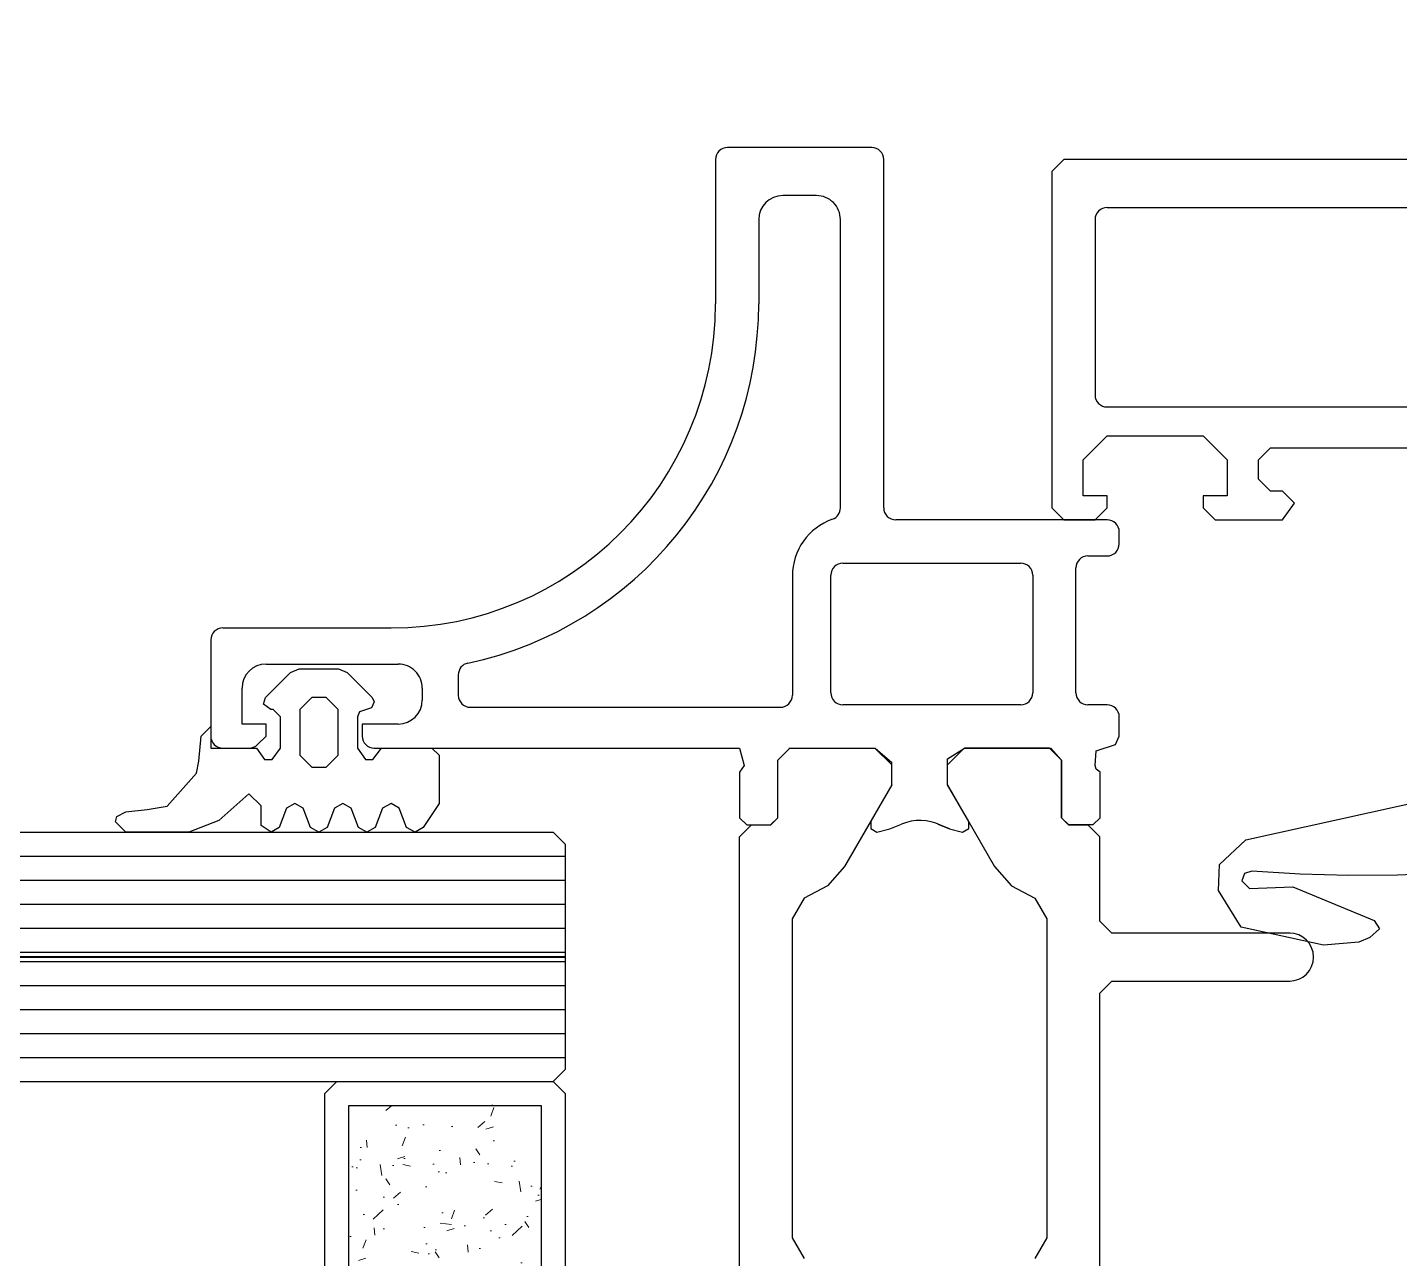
# Model space of a CAD drawing. Header units: millimetres. Extents: x 1251.1 to 1334.1, y 1577.6 to 1641.3.
# Drawn here: x 1277.9261 to 1277.9832, y 1610.6631 to 1610.7144 of the extents above; entities that cross this region are included whole.
import ezdxf

# ---------------------------------------------------------------- set-up
doc = ezdxf.new("R2010")
doc.units = ezdxf.units.MM
doc.linetypes.add('ACAD_ISO02W100', pattern=[15, 12, -3])
doc.linetypes.add('AUSGEZOGEN', pattern=[0])
doc.layers.add('MONTANTI sezioni - windows structure section', color=2, linetype='Continuous')
doc.layers.add('MURATURA', color=140, linetype='Continuous')
doc.layers.add('TRATTEGGIO - hatch', color=252, linetype='Continuous', lineweight=20)
doc.layers.add('VETRATE sezioni - windows sections', color=7, linetype='Continuous', true_color=0x4d79ff)
doc.styles.get("Standard").update_dxf_attribs({"font": 'Arial.ttf'})

# ---------------------------------------------------------------- blocks, each defined once
blk = doc.blocks.new('199120')
at = {"layer": 'MONTANTI sezioni - windows structure section', "linetype": 'Continuous'}
for p, q in [((41.39996338, 15), (40.89996338, 14.29998778999999)), ((44.20001221, 15), (41.40002441, 15)), ((44.70001221, 14.5), (44.20001221, 15)), ((49.20001221, 15), (48.70001221, 14.5)), ((50.5, 15), (49.20001221, 15)), ((51, 14.5), (50.5, 15)), ((40.89996338, 14.29998778999999), (41.39996338, 13.79998778999999)), ((44.70001221, 14), (44.70001221, 14.5)), ((48.70001221, 14.5), (48.70001221, 14)), ((51, 0.5), (51, 14.5)), ((41.39996338, 13.79998778999999), (41.89996338, 13.79998778999999)), ((41.89996338, 13.79998778999999), (42.39996338, 13.29998778999999)), ((43.70001221, 12.5), (43.70001221, 14)), ((43.70001221, 14), (44.70001221, 14)), ((48.70001221, 14), (49.70001221, 14)), ((49.70001221, 14), (49.70001221, 12.5)), ((42.39996338, 13.29998778999999), (42.39996338, 12.5)), ((41.89996338, 12), (25.99993897, 12)), ((42.39996338, 12.5), (41.89996338, 12)), ((44.70001221, 11.5), (43.70001221, 12.5)), ((49.70001221, 12.5), (48.70001221, 11.5)), ((48.70001221, 11.5), (44.70001221, 11.5)), ((48.70001221, 10.29998778999999), (19.5, 10.29998778999999)), ((49.20001221, 2.5), (49.20001221, 9.799987789999989)), ((48.70001221, 2), (19.5, 2)), ((0, 0), (50.5, 0)), ((50.5, 0), (51, 0.5))]:
    blk.add_line(p, q, dxfattribs=at)
for centre, start, end in [((48.70001221, 9.799987789999989), 0, 90), ((48.70001221, 2.5), 270, 0)]:
    blk.add_arc(centre, 0.5, start, end, dxfattribs=at)
blk = doc.blocks.new('224068')
at = {"layer": 'MONTANTI sezioni - windows structure section', "linetype": 'AUSGEZOGEN'}
for p, q in [((-2.86, 19.72), (-3.88, 18.62)), ((-1.77, 19.77), (-2.86, 19.72)), ((-0.25, 18.82), (-1.77, 19.77)), ((-3.88, 18.62), (-8.51, -2.309999)), ((-2.58, 18.38), (-2.48, 18.68)), ((-2.45, 16.36), (-2.58, 18.38)), ((-2.48, 18.68), (-2.18, 18.79)), ((-2.18, 18.79), (-1.85, 18.48)), ((-1.85, 18.48), (-1.93, 16.67)), ((0.51, 15.39), (-0.25, 18.82)), ((-1.93, 16.67), (-0.53, 13.29)), ((-2.39, 14.34), (-2.45, 16.36)), ((0.38, 13.93), (0.51, 15.39)), ((-2.41, 12.32), (-2.39, 14.34)), ((0.18, 13.47), (0.38, 13.93)), ((-0.53, 13.29), (-0.17, 13.06)), ((-0.17, 13.06), (0.18, 13.47)), ((-2.5, 10.3), (-2.41, 12.32)), ((-2.66, 8.29), (-2.5, 10.3)), ((-2.9, 6.28), (-2.66, 8.29)), ((-2.78, 5.49), (-2.9, 6.280001)), ((-2.11, 5.04), (-2.78, 5.49)), ((4.26, 3.920001), (-2.11, 5.04)), ((5.15, 3.410001), (4.26, 3.920001)), ((5.5, 2.440001), (5.15, 3.410001)), ((5.5, 1.5), (5.5, 2.440001)), ((-0.9000001, 1.5), (-0.4000001, 2)), ((-0.4000001, 2), (0.09999987, 1.5)), ((0.9000003000000001, 1.400001), (1.5, 2)), ((1.5, 2), (2.1, 1.4)), ((2.9, 1.5), (3.4, 2)), ((3.4, 2), (3.9, 1.5)), ((-5.1, 0.7600005), (-4.14, 1.5)), ((-4.14, 1.5), (-0.9000001, 1.5)), ((0.09999987, 1.5), (0.09999987, -0.3999995)), ((0.9000004999999999, -1.399999), (0.9000004999999999, 1.4)), ((2.1, 1.4), (2.1, -1.399999)), ((2.9, -0.3999995), (2.9, 1.5)), ((3.9, 1.5), (5.5, 1.5)), ((-6.01, -2.63), (-5.1, 0.7600005)), ((-0.6000001, -0.3999995), (-0.8600001, -0.5499995)), ((-0.8600001, -0.5499995), (-0.8600001, -0.8499995000000001)), ((0.09999987, -0.3999995), (-0.6000001, -0.3999995)), ((3.6, -0.3999995), (2.9, -0.3999995)), ((3.86, -0.5499995), (3.6, -0.3999995)), ((3.86, -0.8499995000000001), (3.86, -0.5499995)), ((-0.8600001, -0.8499995000000001), (0.7399998999999999, -2.65)), ((2.26, -2.65), (3.86, -0.8499995000000001)), ((1.5, -2), (0.9000004999999999, -1.399999)), ((2.1, -1.399999), (1.5, -2)), ((-8.51, -2.309999), (-8.41, -2.849999)), ((-8.41, -2.849999), (-8.05, -3)), ((-6.5, -3), (-6.01, -2.63)), ((0.7399998999999999, -2.65), (1.5, -3)), ((1.5, -3), (2.26, -2.65)), ((-8.05, -3), (-6.5, -3))]:
    blk.add_line(p, q, dxfattribs=at)
at = {"layer": 'MONTANTI sezioni - windows structure section', "linetype": 'AUSGEZOGEN', "flags": 3}
blk.add_attdef('GRUPPE', (0, 0), '', height=1, dxfattribs=at)
blk = doc.blocks.new('A$C022F2E87')
at = {"layer": 'TRATTEGGIO - hatch'}
h = blk.add_hatch(dxfattribs=at)
h.set_pattern_fill('AR-CONC', color=256, scale=0.02, style=0)
h.set_pattern_definition([(49.99999999999999, (-210.2099313412864, -112.3776738335127), (3.64369337992008, -0.3187817107780617), [0.381, -4.191000000000001]), (355, (-210.2099313412864, -112.3776738335127), (-0.7048565195133398, 3.8211328576436), [0.3048, -3.3528]), (100.451, (-209.9062913412864, -112.4042388335127), (2.938850033319185, 3.502333756405838), [0.3238, -3.5618]), (46.18420000000001, (-210.2099313412864, -111.3616738335127), (5.421580817842599, -0.8408465586545429), [0.5715, -6.2865]), (96.6356, (-209.7581333412864, -111.4317438335127), (4.748084689324743, 4.948511117800985), [0.4857, -5.3427]), (351.1840000000001, (-210.2099313412864, -111.3616738335127), (4.748092116278679, 4.948502357211954), [0.4572, -5.0292]), (21, (-209.7019313412864, -111.6156738335127), (3.032297596707666, -2.04531037033525), [0.381, -4.191000000000001]), (326.0000000000001, (-209.7019313412864, -111.6156738335127), (1.236040566952942, 3.683759322446385), [0.3048, -3.3528]), (71.4514, (-209.4492413412864, -111.7861158335127), (4.268329815402489, 1.638457154321149), [0.3238, -3.5618]), (37.50000000000001, (-210.2099313412864, -112.3776738335127), (0.06177206501183633, 1.691100777463062), [0, -3.31216, 0, -3.4036, 0, -3.3655]), (7.499999999999999, (-210.2099313412864, -112.3776738335127), (1.336393250206115, 2.00361149636239), [0, -1.94056, 0, -3.23596, 0, -1.2827]), (327.5, (-211.3427713412864, -112.3776738335127), (2.711811903337427, -0.1145748798534693), [0, -1.27, 0, -3.9624, 0, -5.2578]), (317.5, (-211.8507713412864, -112.3776738335127), (2.962583627720361, 0.5085298206666603), [0, -1.651, 0, -2.63144, 0, -3.7338])])
h.paths.add_polyline_path([(1, 9), (1.000000000000028, 1), (11, 1), (11, 9)])
at = {"layer": 'MONTANTI sezioni - windows structure section'}
for points in [[(0.5000000000000284, 0), (11.5, 0), (12, 0.5), (12, 9.5), (11.5, 10), (0.5, 10), (0, 9.5), (2.842170943040401e-14, 0.5)], [(1.000000000000028, 1), (11, 1), (11, 9), (1, 9)]]:
    blk.add_lwpolyline(points, close=True, dxfattribs=at)
blk = doc.blocks.new('224063')
at = {"layer": 'MONTANTI sezioni - windows structure section', "linetype": 'Continuous'}
for p, q in [((-4.740037492056161, 5.950427482897801), (-4.31003749205616, 6.380427482897801)), ((-4.31003749205616, 6.380427482897801), (-4.090037492056161, 6.320427482897806)), ((-4.090037492056161, 6.320427482897806), (-3.89003749205616, 5.950427482897801)), ((-4.740037492056161, 3.320427482897804), (-4.740037492056161, 5.950427482897801)), ((-3.89003749205616, 5.950427482897801), (-3.79003749205616, 5.050427482897803)), ((-3.79003749205616, 5.050427482897803), (-3.660037492056161, 4.220427482897803)), ((-3.660037492056161, 4.220427482897803), (-2.29003749205616, 3.000427482897805)), ((-4.260037492056161, 2.070427482897806), (-4.740037492056161, 3.320427482897804)), ((-2.29003749205616, 3.000427482897805), (-1.79003749205616, 2.900427482897804)), ((-1.79003749205616, 2.900427482897804), (-0.7400374920561612, 2.810427482897804)), ((-0.3400374920561609, 2.410427482897806), (-1.240037492056161, 2.410427482897806)), ((-1.240037492056161, 2.410427482897806), (-1.240037492056161, 0.5104274828978035)), ((-0.7400374920561612, 2.810427482897804), (-0.3400374920561609, 2.410427482897806)), ((-3.14003749205616, 0.8304274828978038), (-4.260037492056161, 2.070427482897806)), ((-3.64003749205616, 0.3104274828978042), (-3.14003749205616, 0.8304274828978038)), ((-4.740037492056161, -0.09957251710219417), (-4.46003749205616, 0.3104274828978042)), ((-4.46003749205616, 0.3104274828978042), (-3.64003749205616, 0.3104274828978042)), ((-1.240037492056161, 0.5104274828978035), (-1.72003749205616, 0.1704274828978036)), ((-1.72003749205616, 0.1704274828978036), (-1.72003749205616, -0.1395725171021951)), ((0.3599625079438402, -0.08957251710219438), (0.5899625079438406, 0.2104274828978063)), ((0.5899625079438406, 0.2104274828978063), (0.8699625079438382, 0.1304274828978063)), ((0.8699625079438382, 0.1304274828978063), (1.909962507943839, -0.9095725171021947)), ((-4.54003749205616, -0.4295725171021942), (-4.740037492056161, -0.09957251710219417)), ((-3.740037492056161, -0.7395725171021947), (-4.54003749205616, -0.4295725171021942)), ((-1.72003749205616, -0.1395725171021951), (-1.240037492056161, -0.4895725171021947)), ((-1.240037492056161, -0.4895725171021947), (0.0599625079438395, -0.4895725171021947)), ((0.0599625079438395, -0.4895725171021947), (0.3599625079438402, -0.189572517102194)), ((0.3599625079438402, -0.189572517102194), (0.3599625079438402, -0.08957251710219438)), ((-3.54003749205616, -1.089572517102194), (-3.740037492056161, -0.7395725171021947)), ((-3.740037492056161, -1.429572517102194), (-3.54003749205616, -1.089572517102194)), ((1.909962507943839, -0.9095725171021947), (2.05996250794384, -1.269572517102194)), ((-4.54003749205616, -1.739572517102195), (-3.740037492056161, -1.429572517102194)), ((-1.54003749205616, -1.289572517102194), (-2.04003749205616, -1.789572517102194)), ((0.3599625079438402, -1.289572517102194), (-1.54003749205616, -1.289572517102194)), ((0.8599625079438402, -1.789572517102194), (0.3599625079438402, -1.289572517102194)), ((2.05996250794384, -1.269572517102194), (2.05996250794384, -2.909572517102195)), ((-4.740037492056161, -2.089572517102194), (-4.54003749205616, -1.739572517102195)), ((-4.54003749205616, -2.429572517102194), (-4.740037492056161, -2.089572517102194)), ((-2.04003749205616, -1.789572517102194), (-2.04003749205616, -2.389572517102195)), ((0.8599625079438402, -2.389572517102195), (0.8599625079438402, -1.789572517102194)), ((-3.740037492056161, -2.739572517102195), (-4.54003749205616, -2.429572517102194)), ((-3.54003749205616, -3.089572517102194), (-3.740037492056161, -2.739572517102195)), ((-2.04003749205616, -2.389572517102195), (-1.54003749205616, -2.889572517102195)), ((0.3599625079438402, -2.889572517102195), (0.8599625079438402, -2.389572517102195)), ((-3.740037492056161, -3.429572517102194), (-3.54003749205616, -3.089572517102194)), ((-1.54003749205616, -2.889572517102195), (0.3599625079438402, -2.889572517102195)), ((1.909962507943839, -3.259572517102194), (0.8699625079438382, -4.299572517102195)), ((2.05996250794384, -2.909572517102195), (1.909962507943839, -3.259572517102194)), ((-4.740037492056161, -4.089572517102194), (-4.54003749205616, -3.739572517102195)), ((-4.54003749205616, -3.739572517102195), (-3.740037492056161, -3.429572517102194)), ((-1.240037492056161, -3.689572517102194), (-1.72003749205616, -4.029572517102196)), ((0.0599625079438395, -3.689572517102194), (-1.240037492056161, -3.689572517102194)), ((0.2699625079438404, -3.779572517102196), (0.0599625079438395, -3.689572517102194)), ((0.4299625079438405, -4.279572517102196), (0.2699625079438404, -3.779572517102196)), ((-4.54003749205616, -4.429572517102194), (-4.740037492056161, -4.089572517102194)), ((-3.740037492056161, -4.739572517102195), (-4.54003749205616, -4.429572517102194)), ((-1.72003749205616, -4.029572517102196), (-1.72003749205616, -4.339572517102194)), ((-1.72003749205616, -4.339572517102194), (-1.240037492056161, -4.689572517102194)), ((0.6899625079438385, -4.389572517102195), (0.4299625079438405, -4.279572517102196)), ((0.8699625079438382, -4.299572517102195), (0.6899625079438385, -4.389572517102195)), ((-3.54003749205616, -5.089572517102194), (-3.740037492056161, -4.739572517102195)), ((-3.740037492056161, -5.429572517102194), (-3.54003749205616, -5.089572517102194)), ((-1.240037492056161, -4.689572517102194), (-1.240037492056161, -6.789572517102194)), ((-4.54003749205616, -5.739572517102195), (-3.740037492056161, -5.429572517102194)), ((-4.740037492056161, -6.089572517102194), (-4.54003749205616, -5.739572517102195)), ((-4.54003749205616, -6.429572517102194), (-4.740037492056161, -6.089572517102194)), ((-3.54003749205616, -7.089572517102194), (-4.54003749205616, -6.429572517102194)), ((-1.240037492056161, -6.789572517102194), (-1.54003749205616, -7.089572517102194)), ((-1.54003749205616, -7.089572517102194), (-3.54003749205616, -7.089572517102194))]:
    blk.add_line(p, q, dxfattribs=at)

msp = doc.modelspace()

# ---------------------------------------------------------------- hatches: boundary and pattern name
at = {"layer": 'MURATURA', "linetype": 'ACAD_ISO02W100'}
h = msp.add_hatch(dxfattribs=at)
h.set_pattern_fill('ANSI35', color=3, scale=0.05)
h.set_pattern_definition([(45, (0, 0), (-0.2245064030267288, 0.2245064030267289), []), (45, (0.2245065000000001, 0), (-0.2245064030267288, 0.2245064030267289), [0.396875, -0.079375, 0, -0.079375])])
h.paths.add_polyline_path([(1275.456753483145, 1615.634523159729), (1275.156753483145, 1615.634523159729), (1275.156753483145, 1613.888217224021), (1275.456753483146, 1613.888217224021)])
h.paths.add_polyline_path([(1275.456753483146, 1612.502217224021), (1275.156753483145, 1612.502217224021), (1275.156753483145, 1611.751262682027), (1275.456753483146, 1611.751262682027)])
h.paths.add_polyline_path([(1275.456753483146, 1611.751262682027), (1275.156753483145, 1611.751262682027), (1275.156753483145, 1610.859523159729), (1275.456753483146, 1610.859523159729)])
h.paths.add_polyline_path([(1276.706753483145, 1610.859523159729), (1275.456753483145, 1610.859523159729), (1275.456753483146, 1610.559523159729), (1276.706753483145, 1610.559523159729)])
h.paths.add_polyline_path([(1280.083173709272, 1610.859523159729), (1279.606753483146, 1610.859523159729), (1278.092753483145, 1610.859523159729), (1278.092753483145, 1610.559523159729), (1280.083173709272, 1610.559523159729)])
h.paths.add_polyline_path([(1281.066059752196, 1610.798323204241), (1281.088141802334, 1610.798323204241), (1281.088141802334, 1610.853528329592), (1281.066059752196, 1610.853528329592), (1280.383173709272, 1610.859523159729), (1280.383173709272, 1610.559523159729), (1281.066059752196, 1610.559523159729)])
h.paths.add_polyline_path([(1286.476753483145, 1610.859523159729), (1283.906555309423, 1610.859523159729), (1283.906555309423, 1610.559523159729), (1286.476753483145, 1610.559523159729)])
h.paths.add_polyline_path([(1283.431753483145, 1610.859523159729), (1282.810541713302, 1610.859523159729), (1282.810541713302, 1610.853528329592), (1282.788459663164, 1610.853528329592), (1282.788459663164, 1610.798323204241), (1282.810541713302, 1610.798323204241), (1282.810541713302, 1610.559523159729), (1283.431753483145, 1610.559523159729)])
h.paths.add_polyline_path([(1287.856753483145, 1610.859523159729), (1286.476753483145, 1610.859523159729), (1286.476753483145, 1610.559523159729), (1287.856753483145, 1610.559523159729)])
h.paths.add_polyline_path([(1288.156753483145, 1620.259523159729), (1287.856753483144, 1620.259523159729), (1287.856753483144, 1619.927217224021), (1288.156753483145, 1619.927217224021)])
h.paths.add_polyline_path([(1288.156753483145, 1618.409523159729), (1287.856753483144, 1618.409523159729), (1287.856753483144, 1618.059523159729), (1287.731753483143, 1618.059523159729), (1287.731753483143, 1618.042164282457), (1287.742994117388, 1618.042291516555), (1287.743056600734, 1618.036771357635), (1287.731753483143, 1618.036643416282), (1287.731753483143, 1617.909523159729), (1287.856753483144, 1617.909523159729), (1287.856753483144, 1616.268433821685, -0.09632442020552003), (1287.890346662308, 1616.260620894303), (1287.892460222294, 1616.261089947665, -1.409615050015798), (1287.905630186941, 1616.253700762244), (1287.920838684319, 1616.253700762244), (1287.920838684319, 1616.267700762244), (1287.925838684319, 1616.267700762244), (1287.925838684319, 1616.302200762244), (1288.035838684319, 1616.302200762244), (1288.035838684319, 1616.312200762244), (1287.980838684319, 1616.312200762244), (1287.980838684319, 1617.512200762244), (1287.941338684319, 1617.505000762244, -0.4142135623731002), (1287.942638684319, 1617.503700762245), (1287.946338684319, 1617.469200762244, -0.4142135623730951), (1287.947338684318, 1617.470200762244), (1287.966338684319, 1617.470200762244), (1287.966338684319, 1617.455200762245), (1287.942838684319, 1617.455200762245), (1287.942838684319, 1617.016534821501), (1287.942838684319, 1616.985674771253, -0.3790516119486363), (1287.94607038237, 1616.972544212884, 0.620867106915617), (1287.947540199818, 1616.971518201157, -0.7297554518617066), (1287.955522456552, 1616.949632983766, -0.5119182938506173), (1287.956838684318, 1616.948684300468), (1287.956838684319, 1616.927684300468), (1287.952838684319, 1616.927684300468), (1287.952838684319, 1616.918184300468), (1287.946088684319, 1616.915184300468), (1287.946088684319, 1616.913784821501), (1287.952838684319, 1616.913784821501), (1287.945588684319, 1616.915684300468, -1), (1287.944588684318, 1616.915684300468), (1287.94437192472, 1616.913784821501), (1287.944588684318, 1616.913784821501), (1287.944588684318, 1616.917684300468), (1287.943588684319, 1616.917684300468), (1287.944588684318, 1616.915684300468, 1), (1287.945588684319, 1616.915684300468), (1287.944588575847, 1616.927173886061, 0.4203278659906254), (1287.944088684319, 1616.927684300468), (1287.943338684319, 1616.927684300468, -0.4142135625510318), (1287.942838684319, 1616.928184300468, -1.067497911794788), (1287.945359165693, 1616.928349049124), (1287.946088684319, 1616.930989715194), (1287.946088684319, 1616.939684300468), (1287.945600615065, 1616.945331958972, -0.4883684815509557), (1287.945280935352, 1616.943787409157), (1287.944338684319, 1616.945431950885), (1287.944338684319, 1616.943818275064, 0.5773502690743991), (1287.945838684319, 1616.944684300468, 0.4202604686357269), (1287.937034562273, 1616.947708077995), (1287.938477291764, 1616.945190034751), (1287.937926534358, 1616.947245489373), (1287.935452718998, 1616.94839904842), (1287.935210026717, 1616.948008377082), (1287.934457858347, 1616.948862959561), (1287.931838684319, 1616.950084300468), (1287.93387604004, 1616.951034335043), (1287.936049672383, 1616.956321624474), (1287.938763953429, 1616.951584300468), (1287.939728677248, 1616.951584300468), (1287.942838684319, 1616.956970990725), (1287.942838684319, 1616.97516320439), (1287.942482823222, 1616.975784300468), (1287.941567801006, 1616.975784300468), (1287.939040546635, 1616.971406967493), (1287.937071039432, 1616.974844413209), (1287.935452718998, 1616.97559904842), (1287.935210026717, 1616.975208377082), (1287.934457858347, 1616.976062959561), (1287.931838684319, 1616.977284300468), (1287.930838684319, 1616.977284300468), (1287.919262518752, 1616.981334821501), (1287.910688684318, 1616.984334821501, -0.4142135623730947), (1287.910188684318, 1616.984834821501), (1287.910188684318, 1616.987334821501), (1287.942838684319, 1616.987334821501), (1287.942838684319, 1617.016534821501), (1287.942838684319, 1617.450700762244), (1287.942654862448, 1617.450900762244), (1287.923238684319, 1617.450900762244), (1287.923238684319, 1617.448900762245), (1287.916688684319, 1617.448900762245), (1287.916688684319, 1617.450900762244), (1287.898038684319, 1617.450900762244), (1287.898038684319, 1617.464700762245), (1287.884338684318, 1617.464700762245), (1287.884338684318, 1617.466543243461, -0.271448357002577), (1287.884338684318, 1617.476858281027), (1287.884338684318, 1617.531479555636), (1287.892003929958, 1617.556200762245), (1287.890666078769, 1617.556200762245, 0.8555416619106179), (1287.889748667093, 1617.562057045812), (1287.888338684319, 1617.564700762244), (1287.8901844182, 1617.564700762244), (1287.891683197536, 1617.573200762244), (1287.900338684319, 1617.573200762244), (1287.900338684319, 1617.573700762244, 0.2035297149911668), (1287.893862767395, 1617.570950762245), (1287.89534493823, 1617.570950762245, -0.3567297367405337), (1287.905406158356, 1617.57210024592, 0.2481821583237706), (1287.912838684319, 1617.571249655855), (1287.912838684319, 1617.574300762245), (1287.915838684318, 1617.573700762244), (1287.915838684318, 1617.605200762245), (1288.156753483145, 1617.605200762245)])
h.paths.add_polyline_path([(1287.927988684319, 1617.440700762244), (1287.928888684318, 1617.440700762244, 1), (1287.928888684318, 1617.441300762245), (1287.9282427172, 1617.441160347003, -0.5898519522632197)], flags=16)
h.paths.add_polyline_path([(1287.927688684319, 1616.999234821501, -7.433347962074191), (1287.926252754182, 1617.003457354266, 0.8217885193811031), (1287.926138684319, 1617.004034821501, 2.061552811797804), (1287.924938684319, 1617.003734821501)], flags=16)
h.paths.add_polyline_path([(1287.927688684319, 1616.995034821501), (1287.928688684319, 1616.989534821501), (1287.928688684319, 1616.992534821501), (1287.927688684319, 1617.00344391241)], flags=16)
h.paths.add_polyline_path([(1287.928688684319, 1617.450700762244), (1287.928688684319, 1617.447700762244), (1287.927488684319, 1617.430900762244), (1287.927488684319, 1616.995034821501), (1287.926688684319, 1616.995034821501), (1287.926688684319, 1617.430900762244), (1287.926688684319, 1617.445000762245)], flags=16)
h.paths.add_polyline_path([(1287.918888684319, 1617.445200762244), (1287.918888684319, 1617.430700762244), (1287.918888684319, 1616.995034821501), (1287.916688684319, 1616.989534821501), (1287.916688684319, 1616.992534821501), (1287.917688684319, 1617.430700762244), (1287.917688684319, 1617.445200762244)], flags=16)
h.paths.add_polyline_path([(1287.902538684318, 1617.450700762244), (1287.902538684318, 1617.016534821501), (1287.906438684319, 1616.988884821501), (1287.906438684319, 1617.016534821501)], flags=16)
h.paths.add_polyline_path([(1287.918688684319, 1617.445000762245), (1287.918688684319, 1617.430900762244), (1287.917888684319, 1617.430900762244), (1287.917888684319, 1617.445000762245)], flags=0)
h.paths.add_polyline_path([(1287.918688684319, 1616.995034821501), (1287.917888684319, 1616.995034821501), (1287.917888684319, 1617.016534821501), (1287.918688684319, 1617.016534821501)], flags=0)
h.paths.add_polyline_path([(1287.947221021968, 1616.976684300468), (1287.946095408117, 1616.976684300468), (1287.946095408117, 1616.972592205622, 0.105172265182314)], flags=17)
h.paths.add_polyline_path([(1287.947221021968, 1616.977884300468), (1287.945910087964, 1616.977884300468), (1287.945910087964, 1616.982318006593, -0.1148136773592622)], flags=17)
h.paths.add_polyline_path([(1287.905538684319, 1616.935034821501), (1287.905338684319, 1616.935034821501), (1287.905338684319, 1616.925034821501), (1287.905538684319, 1616.924881880325)], flags=16)
h.paths.add_polyline_path([(1287.942638684319, 1616.911831412435), (1287.941567801006, 1616.907834821501), (1287.942532524826, 1616.907834821501), (1287.942638684319, 1616.908020105157)], flags=16)
h.paths.add_polyline_path([(1287.942357822973, 1616.907182825313), (1287.942410728055, 1616.907380269766), (1287.942195012734, 1616.90700663987)], flags=0)
h.paths.add_polyline_path([(1287.942748225786, 1616.906934821501), (1287.942838684319, 1616.907477645112), (1287.942838684319, 1616.907834821501), (1287.941548385876, 1616.907834821501), (1287.941698365865, 1616.906934821501)], flags=0)
h.paths.add_polyline_path([(1287.941538684319, 1616.911026916347), (1287.943588684319, 1616.911026916347), (1287.943588684319, 1616.913784821501), (1287.941538684319, 1616.926312599279)], flags=16)
h.paths.add_polyline_path([(1287.912529455188, 1616.917851586117), (1287.911888684319, 1616.917209015733), (1287.911888684319, 1616.923734430852, -0.4784323438488244)], flags=16)
h.paths.add_polyline_path([(1287.954588684319, 1616.911034821501), (1287.953588684318, 1616.913784821501), (1287.953588684318, 1616.911034821501)], flags=16)
h.paths.add_polyline_path([(1287.950838684319, 1616.896534821501), (1287.951088684319, 1616.896534821501), (1287.951088684319, 1616.899284821501), (1287.951052778073, 1616.900634821501), (1287.950838684319, 1616.900634821501)], flags=16)
h.paths.add_polyline_path([(1287.954588684319, 1616.899284821501), (1287.954588684319, 1616.89946099648), (1287.95452462069, 1616.899284821501)], flags=16)
h.paths.add_polyline_path([(1287.946088684319, 1616.893784821501), (1287.948458625405, 1616.893784821501), (1287.946088684319, 1616.896349458234)], flags=16)
h.paths.add_polyline_path([(1287.942482823222, 1616.899734821501), (1287.941567801006, 1616.899734821501), (1287.941307993385, 1616.899284821501), (1287.942740653691, 1616.899284821501)], flags=0)
h.paths.add_polyline_path([(1287.92787604004, 1616.905384786926), (1287.926896192359, 1616.905841697403), (1287.927165983944, 1616.904834821501), (1287.928102133703, 1616.904834821501)], flags=16)
h.paths.add_polyline_path([(1287.928457858347, 1616.907556162408), (1287.928097746804, 1616.907388239638), (1287.928312453654, 1616.907013504708)], flags=16)
h.paths.add_polyline_path([(1287.938410728055, 1616.907380269765), (1287.937801809433, 1616.906325591775), (1287.937964968686, 1616.905716673154)], flags=0)
h.paths.add_polyline_path([(1287.938898205775, 1616.907834821501), (1287.937567801006, 1616.907834821501), (1287.936964968686, 1616.905585020655), (1287.937165983944, 1616.904834821501), (1287.938398272479, 1616.904834821501)], flags=0)
h.paths.add_polyline_path([(1287.939567801006, 1616.907834821501), (1287.939048185764, 1616.908734821501), (1287.937770128775, 1616.906504186592), (1287.938178014302, 1616.904056546894), (1287.93824829249, 1616.903934821501), (1287.938763953429, 1616.904834821501)], flags=0)
h.paths.add_polyline_path([(1287.946914791851, 1616.903784821501, -0.2283360803227158), (1287.945187847657, 1616.895100399207), (1287.942532524826, 1616.899734821501), (1287.939567801006, 1616.899734821501), (1287.937040546634, 1616.895357488525), (1287.934532524825, 1616.899734821501), (1287.933567801006, 1616.899734821501), (1287.931494668821, 1616.896144051226), (1287.930743433566, 1616.898947699366), (1287.929452718998, 1616.899549569453), (1287.929210026717, 1616.899158898115), (1287.928457858347, 1616.900013480594), (1287.925838684319, 1616.901234821501), (1287.92787604004, 1616.902184856076), (1287.928386797842, 1616.90342725769), (1287.929703733222, 1616.908342127437), (1287.929996626441, 1616.907834821501), (1287.930532524825, 1616.907834821501), (1287.933040546634, 1616.912212154475), (1287.935567801006, 1616.907834821501), (1287.936532524825, 1616.907834821501), (1287.937048185764, 1616.908734821501), (1287.937567801006, 1616.907834821501), (1287.939629717532, 1616.904834821501), (1287.942763953429, 1616.904834821501), (1287.943567801006, 1616.907834821501), (1287.943019017432, 1616.908785342534), (1287.945910087964, 1616.908785342534), (1287.945910087964, 1616.915184300468), (1287.950588684319, 1616.915184300468, 0.520473367305674), (1287.951058581031, 1616.915855172), (1287.953588684318, 1616.910858646523), (1287.951058581031, 1616.915855172, -0.5204733673048683), (1287.950588684319, 1616.915184300468), (1287.946095408117, 1616.915184300468), (1287.946095408117, 1616.911026916347, -0.07153290864980856), (1287.947050552276, 1616.908284821501), (1287.950639377775, 1616.908284821501, 0.2808556642637923), (1287.947083163659, 1616.908109204429, -0.1072910989195366)], flags=16)
h.paths.add_polyline_path([(1287.950338684319, 1616.891184300468, -0.5204733673209005), (1287.950808581031, 1616.890513428937), (1287.952862292304, 1616.893784821501)], flags=16)
h.paths.add_polyline_path([(1287.950338684319, 1616.909184300468), (1287.949338684318, 1616.909184300468), (1287.9461923721, 1616.905734821501), (1287.947221021968, 1616.905734821501)], flags=16)
h.paths.add_polyline_path([(1287.929548385877, 1616.899734821501), (1287.930178014302, 1616.903513096107), (1287.927996626441, 1616.899734821501)], flags=0)
h.paths.add_polyline_path([(1287.933048185763, 1616.908734821501), (1287.932187199802, 1616.907232114377), (1287.932660196806, 1616.906406577146)], flags=0)
h.paths.add_polyline_path([(1287.933567801006, 1616.907834821501), (1287.932201775602, 1616.910200846904), (1287.931703733222, 1616.908342127436), (1287.93199662644, 1616.907834821501)], flags=0)
h.paths.add_polyline_path([(1287.947221021968, 1616.901834821501), (1287.946095408117, 1616.901834821501), (1287.946095408117, 1616.896542726655), (1287.941387844062, 1616.896542726655), (1287.940532524826, 1616.899734821501), (1287.937567801006, 1616.899734821501), (1287.935040546635, 1616.895357488526), (1287.930813655032, 1616.902734821501), (1287.932201260124, 1616.902734821501), (1287.932322728315, 1616.903188146961), (1287.931540508162, 1616.907882094093), (1287.93293382641, 1616.905468796098), (1287.933703733222, 1616.908342127436), (1287.936248292491, 1616.903934821501), (1287.936763953429, 1616.904834821501), (1287.943838684319, 1616.904834821501), (1287.943838684319, 1616.908837452624, -0.1980842244545885)], flags=0)
h.paths.add_polyline_path([(1287.944588684318, 1616.899284821501), (1287.945838684319, 1616.896690899069), (1287.945838684319, 1616.901834821501), (1287.944588684318, 1616.902991397146)], flags=0)
h.paths.add_polyline_path([(1287.941728677248, 1616.902734821501), (1287.942941112813, 1616.904834821501), (1287.942763953429, 1616.904834821501), (1287.941560744573, 1616.902734821501)], flags=0)
h.paths.add_polyline_path([(1287.936398272479, 1616.902734821501), (1287.937048185764, 1616.898834821501), (1287.934813655032, 1616.902734821501), (1287.936398272479, 1616.902734821501), (1287.935796734173, 1616.906344532907), (1287.93672029054, 1616.90289777362), (1287.936813655032, 1616.902734821501)], flags=0)
h.paths.add_polyline_path([(1287.910338684319, 1616.908834821501, -0.4142135623731176), (1287.910638684319, 1616.908534821501), (1287.910838684319, 1616.908534821501, 0.4142135623730951), (1287.910338684319, 1616.909034821501, 2.305040646832476), (1287.903310244635, 1616.909034821501)], flags=16)
h.paths.add_polyline_path([(1287.905538684319, 1616.899034821501, 1.287696884126436), (1287.907038684319, 1616.900034821501, 3.004626061660565)], flags=16)
h.paths.add_polyline_path([(1287.945910087964, 1616.905926916347), (1287.945838684319, 1616.906934821501), (1287.945838684319, 1616.905849646742), (1287.945910087964, 1616.90473298689)], flags=0)
h.paths.add_polyline_path([(1287.932312453654, 1616.900556138293), (1287.933017845774, 1616.901787282367), (1287.932763953429, 1616.902734821501), (1287.931728677248, 1616.902734821501)], flags=0)
h.paths.add_polyline_path([(1287.909188684319, 1616.885534821501), (1287.909188684319, 1616.887534821501), (1287.899338684319, 1616.887534821501), (1287.899338684319, 1616.872534821501), (1287.906038684319, 1616.872534821501), (1287.906038684319, 1616.871034821501), (1287.904038684319, 1616.871034821501), (1287.904038684319, 1616.869034821501), (1287.899338684319, 1616.869034821501), (1287.899338684319, 1616.858034821501), (1287.904038684319, 1616.858034821501), (1287.941338684319, 1616.856034821501), (1287.941338684319, 1616.871034821501), (1287.939338684319, 1616.871034821501), (1287.939338684319, 1616.872534821501), (1287.941338684319, 1616.887534821501), (1287.936188684319, 1616.887534821501), (1287.936188684319, 1616.885034821501), (1287.909688684319, 1616.885234821501, -0.4142135623731173), (1287.909388684319, 1616.885534821501), (1287.909388684319, 1616.887534821501), (1287.909188684319, 1616.887534821501), (1287.909188684319, 1616.885534821501, 0.7207592199694189), (1287.910088684319, 1616.885234821501), (1287.935688684319, 1616.885234821501), (1287.935905498205, 1616.885327477008, -0.2047200237792095), (1287.935688684319, 1616.885234821501), (1287.909688684319, 1616.885234821501), (1287.909688684319, 1616.885034821501, -0.4142135622399033)], flags=16)
h.paths.add_polyline_path([(1287.950838684319, 1616.886684300468, 0.414213562373095), (1287.950338684319, 1616.887184300468, 0.849882950130926), (1287.950838684319, 1616.881965206704)], flags=16)
h.paths.add_polyline_path([(1287.946838684318, 1616.870184300468), (1287.948838684319, 1616.870184300468, 0.414213562373095), (1287.949338684319, 1616.870684300468, 0.4142135622399026), (1287.949838684319, 1616.870184300468, 1.917188118692041), (1287.950366635168, 1616.870940898769), (1287.954817387085, 1616.872393207077, 0.5219940003537873), (1287.947313025968, 1616.870842414351, -0.5119182938458535)], flags=16)
h.paths.add_polyline_path([(1287.967402418237, 1616.888666090777, -0.2440710539835995), (1287.967402418237, 1616.868702510159, -0.7852834424796222), (1287.963838684319, 1616.869572314453), (1287.963838684319, 1616.882684300468), (1287.961838684319, 1616.882684300468, 1.153515665027133), (1287.964252698354, 1616.886616489485, -1.103250625712284)], flags=16)
h.paths.add_polyline_path([(1287.927988684319, 1616.824534821501), (1287.928888684318, 1616.824534821501, 1), (1287.928888684318, 1616.825134821501), (1287.9282427172, 1616.82499440626, -0.5898519522632197)], flags=0)
h.paths.add_polyline_path([(1287.927688684319, 1616.383400762244, -7.433347967348145), (1287.926252754182, 1616.38762329501, 0.821788519393153), (1287.926138684319, 1616.388200762245, 2.061552811797659), (1287.924938684319, 1616.387900762244)], flags=16)
h.paths.add_polyline_path([(1287.927688684319, 1616.383400762244), (1287.927293684319, 1616.375500762244), (1287.923438684319, 1616.375500762244), (1287.923438684319, 1616.373700762245), (1287.928688684319, 1616.373700762245), (1287.928688684319, 1616.376700762244), (1287.927688684319, 1616.385100762244)], flags=16)
h.paths.add_polyline_path([(1287.917688684319, 1616.829034821501), (1287.916688684319, 1616.834534821501), (1287.916688684319, 1616.831534821501), (1287.917688684319, 1616.632519340037)], flags=0)
h.paths.add_polyline_path([(1287.921938684319, 1616.834534821501), (1287.906438684319, 1616.834534821501), (1287.906438684319, 1616.393700762244), (1287.906438684319, 1616.373050762244), (1287.907873869503, 1616.371500762245), (1287.916688684319, 1616.371500762245), (1287.916688684319, 1616.376700762244), (1287.917888684319, 1616.397100762243), (1287.917888684319, 1616.8327348215), (1287.921938684319, 1616.832734821501)], flags=16)
h.paths.add_polyline_path([(1287.928688684319, 1616.836734821501), (1287.928688684319, 1616.831534821501), (1287.927488684319, 1616.393700762243), (1287.927488684319, 1616.828834821501), (1287.926688684319, 1616.828834821501), (1287.926688684319, 1616.393700762244), (1287.926488684319, 1616.379200762244), (1287.926488684319, 1616.829034821501), (1287.929568684319, 1616.836734821501)], flags=16)
h.paths.add_polyline_path([(1287.923938684319, 1616.840234821501), (1287.912438684319, 1616.841734821501, -1), (1287.912438684319, 1616.842734821501), (1287.921438684319, 1616.842734821501), (1287.932938684319, 1616.841234821501, -1), (1287.932938684319, 1616.840234821501)], flags=16)
h.paths.add_polyline_path([(1287.938938684319, 1616.835184821501), (1287.938938684319, 1616.393700762244), (1287.942838684319, 1616.373700762244), (1287.942838684319, 1616.393700762244)], flags=16)
h.paths.add_polyline_path([(1287.943838684319, 1616.369700762245, -0.4142135624063931), (1287.944838684319, 1616.370700762245), (1287.942838684319, 1616.370700762244)], flags=16)
h.paths.add_polyline_path([(1287.942638684319, 1616.320700762245), (1287.942638684319, 1616.352400762244), (1287.941538684319, 1616.352400762244), (1287.941538684319, 1616.337000762245)], flags=16)
h.paths.add_polyline_path([(1287.918688684319, 1616.828834821501), (1287.917888684319, 1616.828834821501), (1287.917688684319, 1616.829034821501), (1287.918688684319, 1616.829034821501), (1287.918688684319, 1616.393700762244), (1287.918888684319, 1616.379200762244), (1287.918888684319, 1616.393700762244)], flags=16)
h.paths.add_polyline_path([(1287.918688684319, 1616.393500762244), (1287.918688684319, 1616.379200762244), (1287.917888684319, 1616.379200762244), (1287.917888684319, 1616.393500762244)], flags=0)
h.paths.add_polyline_path([(1287.966338684319, 1616.355200762245), (1287.966338684319, 1616.368200762244, 1), (1287.964338684319, 1616.368200762244), (1287.96438290531, 1616.355494848093, 1.161609647338991)], flags=16)
h.paths.add_polyline_path([(1287.932938684319, 1616.368000762244), (1287.923938684319, 1616.368000762244), (1287.923938684319, 1616.365500762244, -0.4142135623064989), (1287.923438684319, 1616.366000762244), (1287.923438684319, 1616.368000762244), (1287.921438684319, 1616.368000762244, -0.4142135623730941), (1287.921938684319, 1616.367500762245), (1287.923438684319, 1616.367500762245)], flags=16)
h.paths.add_polyline_path([(1287.897838684318, 1616.354787637359), (1287.898177516824, 1616.354200762244), (1287.899748691389, 1616.354200762244), (1287.897838684318, 1616.357508991535)], flags=16)
h.paths.add_polyline_path([(1287.901588684319, 1616.327750762244), (1287.901388684319, 1616.32779765508), (1287.901388684319, 1616.327550762245, -0.4142135623682167)], flags=16)
h.paths.add_polyline_path([(1287.905538684319, 1616.319200762244), (1287.905338684319, 1616.319200762244), (1287.905338684319, 1616.309200762244), (1287.905538684319, 1616.309047821068)], flags=16)
h.paths.add_polyline_path([(1287.891456346669, 1616.331300762244), (1287.892838684319, 1616.331300762244), (1287.892838684319, 1616.335858281028, 0.1183644341850213)], flags=16)
h.paths.add_polyline_path([(1287.88295634667, 1616.353300762244), (1287.884338684318, 1616.353300762244), (1287.884338684318, 1616.357858281027, 0.1183644341738465)], flags=16)
h.paths.add_polyline_path([(1287.8993467676, 1616.352700762244), (1287.899884623605, 1616.354708068181), (1287.900177516824, 1616.354200762244), (1287.900713415209, 1616.354200762244), (1287.902658182147, 1616.357595027962), (1287.902045604771, 1616.35530885807), (1287.903073641332, 1616.354829476748), (1287.904658182147, 1616.357595027962), (1287.903748691389, 1616.354200762244), (1287.904772029168, 1616.354200762244), (1287.9062881547, 1616.356214066733), (1287.905601328597, 1616.353650796819), (1287.907638684319, 1616.352700762244), (1287.905019510291, 1616.351479421337), (1287.902066491566, 1616.348124324046), (1287.902429182873, 1616.350300762244), (1287.901909567631, 1616.351200762244), (1287.900944843812, 1616.351200762244), (1287.899000076873, 1616.347806496526), (1287.899909567631, 1616.351200762244), (1287.894838684319, 1616.351200762244), (1287.894838684319, 1616.343700762244), (1287.897838684318, 1616.343700762244), (1287.897838684318, 1616.318200762244), (1287.897838684318, 1616.299200762244), (1287.911338684319, 1616.300900762245, 0.9052897873489504), (1287.912088684319, 1616.308426013914), (1287.912088684319, 1616.308200762244), (1287.915838684318, 1616.308200762244), (1287.915838684318, 1616.296200762244), (1287.894838684319, 1616.296200762244), (1287.894838684319, 1616.319450762244), (1287.893673822462, 1616.32432887276, -0.1551992392312012), (1287.891456346669, 1616.330100762244), (1287.893838684319, 1616.330100762244), (1287.895578996742, 1616.342700762244, -3.830235307395358), (1287.89428435551, 1616.346305565512, 1.795423136582553), (1287.892838684319, 1616.347200762244), (1287.892698684318, 1616.348200762244), (1287.886838684318, 1616.348200762244), (1287.886838684319, 1616.294815425555, 0.07530872579190465), (1287.887287293733, 1616.291853848631), (1287.892614084269, 1616.266232951754, -0.4101860522196146), (1287.890676512438, 1616.262491567354), (1287.891799468933, 1616.268860170107), (1287.887287293733, 1616.291853848631, -0.0753087257933803), (1287.886838684319, 1616.294815425555), (1287.886838684318, 1616.34467891707, -0.2302041215692192), (1287.882938684319, 1616.352700762244)], flags=16)
h.paths.add_polyline_path([(1287.905077987209, 1616.354923807593), (1287.904612734086, 1616.354111786011), (1287.905601328598, 1616.353650796819)], flags=16)
h.paths.add_polyline_path([(1287.903480742196, 1616.351200762244), (1287.900579162862, 1616.351200762244), (1287.901229076147, 1616.355100762244)], flags=0)
h.paths.add_polyline_path([(1287.894338684319, 1616.340700762244), (1287.893338684318, 1616.336200762244), (1287.893838684319, 1616.336200762244), (1287.897838684318, 1616.340700762244)], flags=0)
h.paths.add_polyline_path([(1287.894838684319, 1616.317200762245, 1.593227826171133), (1287.896078996742, 1616.318200762244, 1.593227826457661)], flags=0)
h.paths.add_polyline_path([(1287.897338684319, 1616.317700762245), (1287.897838684318, 1616.318200762244), (1287.896078996742, 1616.318200762244), (1287.895338684319, 1616.317700762244)], flags=0)
h.paths.add_polyline_path([(1287.894338684319, 1616.320700762244), (1287.893338684318, 1616.325200762244), (1287.893838684319, 1616.325200762244), (1287.897838684318, 1616.320700762244)], flags=16)
h.paths.add_polyline_path([(1285.35187570695, 1616.537647686661), (1286.713744738328, 1616.537647686661), (1286.713744738328, 1617.155860510672), (1285.35187570695, 1617.155860510672)], flags=9)
h.paths.add_polyline_path([(1280.827885312759, 1613.11427060983), (1282.585320510577, 1613.11427060983), (1282.585320510577, 1613.732483433841), (1280.827885312759, 1613.732483433841)], flags=9)
h.paths.add_polyline_path([(1276.848213701629, 1612.972055608124), (1278.302988599309, 1612.972055608124), (1278.302988599309, 1613.590268432135), (1276.848213701629, 1613.590268432135)], flags=9)
h.paths.add_polyline_path([(1281.003055865096, 1617.670198581119), (1282.457626124305, 1617.670198581119), (1282.457626124305, 1618.28841140513), (1281.003055865096, 1618.28841140513)], flags=9)
h.paths.add_polyline_path([(1276.388623040398, 1617.727487322587), (1278.449332453768, 1617.727487322587), (1278.449332453768, 1618.345700146598), (1276.388623040398, 1618.345700146598)], flags=9)

# ---------------------------------------------------------------- linework, layer by layer
at = {"layer": 'MONTANTI sezioni - windows structure section', "linetype": 'Continuous'}
for p, q in [((1277.954760105456, 1610.708889522895), (1277.954760105456, 1610.702889522895)), ((1277.961260105455, 1610.709389522895), (1277.955260105456, 1610.709389522895)), ((1277.961760105456, 1610.694389522895), (1277.961760105456, 1610.708889522895)), ((1277.958960117665, 1610.707389522895), (1277.957560093255, 1610.707389522895)), ((1277.956560093256, 1610.706389522895), (1277.956560093256, 1610.702889522895)), ((1277.959960117666, 1610.694389522895), (1277.959960117666, 1610.706389522895)), ((1277.971060093255, 1610.693889522895), (1277.962260044425, 1610.693889522895)), ((1277.971560093255, 1610.692889522895), (1277.971560093255, 1610.693389522895)), ((1277.970260105456, 1610.692389522895), (1277.971060093255, 1610.692389522895)), ((1277.960060093255, 1610.692089504586), (1277.967460117665, 1610.692089504586)), ((1277.969760105455, 1610.686689541205), (1277.969760105455, 1610.691889522896)), ((1277.957960117666, 1610.691561092715), (1277.957960117666, 1610.686589413035)), ((1277.959560093256, 1610.686689541205), (1277.959560093256, 1610.691589504585)), ((1277.967960117665, 1610.691589504585), (1277.967960117665, 1610.686689541205)), ((1277.934260044426, 1610.689389522895), (1277.941260105456, 1610.689389522895)), ((1277.933760044426, 1610.688889522895), (1277.933760044426, 1610.684889522895)), ((1277.936060032216, 1610.687889492375), (1277.941560032215, 1610.687889492375)), ((1277.944060032215, 1610.687444118845), (1277.944060032215, 1610.686589252815)), ((1277.935060032215, 1610.685389522895), (1277.935060032215, 1610.686889522895)), ((1277.942560032216, 1610.686889492375), (1277.942560032216, 1610.686389522895)), ((1277.944560032216, 1610.686089245185), (1277.957459995595, 1610.686089413035)), ((1277.967460117665, 1610.686189541205), (1277.960060093255, 1610.686189541205)), ((1277.971060093255, 1610.686189541205), (1277.970260105456, 1610.686189541205)), ((1277.971560093255, 1610.684889522895), (1277.971560093255, 1610.685689541205)), ((1277.936060032216, 1610.685389522895), (1277.935060032215, 1610.685389522895)), ((1277.936060032216, 1610.684889522895), (1277.936060032216, 1610.685389522895)), ((1277.940060032216, 1610.685389522895), (1277.940060032216, 1610.684889522895)), ((1277.941560032215, 1610.685389522895), (1277.940060032216, 1610.685389522895)), ((1277.934260044426, 1610.684389522895), (1277.935352878896, 1610.684389522895)), ((1277.935706455556, 1610.684535946235), (1277.936060032216, 1610.684889522895)), ((1277.940560032216, 1610.684389522895), (1277.955760044425, 1610.684389522895)), ((1277.955760105456, 1610.684389522895), (1277.955960117666, 1610.683659511905)), ((1277.957353489246, 1610.683889515265), (1277.957853489246, 1610.684389515265)), ((1277.957360081045, 1610.683889522895), (1277.957860081046, 1610.684389522895)), ((1277.957810093255, 1610.684389522895), (1277.961400120106, 1610.684389522895)), ((1277.957853489246, 1610.684389515265), (1277.961393528316, 1610.684389515265)), ((1277.961393528316, 1610.684389515265), (1277.962093479485, 1610.683689533575)), ((1277.961400120106, 1610.684389522895), (1277.962100071285, 1610.683783413275)), ((1277.965113499015, 1610.684389515265), (1277.964406406726, 1610.683682392465)), ((1277.964420078606, 1610.683939541205), (1277.965120090816, 1610.684389553415)), ((1277.965113499015, 1610.684389515265), (1277.968703525866, 1610.684389515265)), ((1277.968660068836, 1610.684389522895), (1277.965120090816, 1610.684389522895)), ((1277.969153477045, 1610.683889515265), (1277.968653477045, 1610.684389515265)), ((1277.968710117666, 1610.684389522895), (1277.969160068835, 1610.683889522895)), ((1277.970600071285, 1610.684269527775), (1277.971410068835, 1610.684539516795)), ((1277.971410068835, 1610.684539516795), (1277.971560093255, 1610.684889492376)), ((1277.957353489246, 1610.681489521365), (1277.957353489246, 1610.683889545785)), ((1277.957360081045, 1610.681489528995), (1277.957360081045, 1610.683889553415)), ((1277.962099277825, 1610.682858181345), (1277.962099277825, 1610.683783413275)), ((1277.964420078606, 1610.682859524115), (1277.964420078606, 1610.683939541205)), ((1277.969153477045, 1610.683889515265), (1277.969153477045, 1610.681489521365)), ((1277.969160068835, 1610.681489528995), (1277.969160068835, 1610.683889553415)), ((1277.970560093255, 1610.683659511905), (1277.970600071285, 1610.684269497265)), ((1277.955960117666, 1610.683659511905), (1277.955760105456, 1610.683389492375)), ((1277.955760105456, 1610.683389522895), (1277.955760105456, 1610.681489528995)), ((1277.962093479485, 1610.682859516485), (1277.962093479485, 1610.683689533575)), ((1277.964413486805, 1610.682859516485), (1277.964413486805, 1610.683689472545)), ((1277.970600071285, 1610.683509518015), (1277.970560093255, 1610.683659511905)), ((1277.970760105456, 1610.683389522895), (1277.970600071285, 1610.683509518015)), ((1277.970760105456, 1610.681489528995), (1277.970760105456, 1610.683389553416)), ((1277.962093479485, 1610.682859516485), (1277.960133518545, 1610.679459492075)), ((1277.962100071285, 1610.682859524115), (1277.961220066396, 1610.681339504585)), ((1277.964413486805, 1610.682859516485), (1277.966373508786, 1610.679459492075)), ((1277.965300083486, 1610.681339504585), (1277.964420078606, 1610.682859524115)), ((1277.955760105456, 1610.681489528995), (1277.956060093255, 1610.681189541205)), ((1277.957053501455, 1610.681189533575), (1277.957353489246, 1610.681489521365)), ((1277.957060093255, 1610.681189541205), (1277.957360081045, 1610.681489528995)), ((1277.969153477045, 1610.681489521365), (1277.969453525865, 1610.681189533575)), ((1277.969460117665, 1610.681189541205), (1277.969160068835, 1610.681489528995)), ((1277.970460117665, 1610.681189541205), (1277.970760105456, 1610.681489528995)), ((1277.955753513666, 1610.680689533575), (1277.956253513666, 1610.681189533575)), ((1277.956060093255, 1610.681189541205), (1277.957060093255, 1610.681189541205)), ((1277.956253513666, 1610.681189533575), (1277.957053501455, 1610.681189533575)), ((1277.961220066396, 1610.681339504585), (1277.961220066396, 1610.681039516795)), ((1277.961220066396, 1610.681039516795), (1277.961480076166, 1610.680889492375)), ((1277.961480076166, 1610.680889522895), (1277.962020115226, 1610.681029507025)), ((1277.962020115226, 1610.681029507025), (1277.962506504386, 1610.681227383005)), ((1277.964013798085, 1610.681227352485), (1277.964500156726, 1610.681029507025)), ((1277.964500095695, 1610.681029507025), (1277.964126865716, 1610.681177189215)), ((1277.964500095695, 1610.681029507025), (1277.965040073726, 1610.680889492375)), ((1277.965040073726, 1610.680889522895), (1277.965300083486, 1610.681039516795)), ((1277.965300083486, 1610.681039516795), (1277.965300083486, 1610.681339504585)), ((1277.969453525865, 1610.681189533575), (1277.970253513666, 1610.681189533575)), ((1277.970460117665, 1610.681189541205), (1277.969460117665, 1610.681189541205)), ((1277.970753513665, 1610.680689533575), (1277.970253513666, 1610.681189533575)), ((1277.955753513666, 1610.660589496955), (1277.955753513666, 1610.680689503055)), ((1277.970753513665, 1610.677189533576), (1277.970753513665, 1610.680689533575)), ((1277.960133518545, 1610.679459492075), (1277.959423496575, 1610.678659504275)), ((1277.966373508786, 1610.679459492075), (1277.967083530756, 1610.678659504275)), ((1277.959423496575, 1610.678659504275), (1277.958453525865, 1610.678139484745)), ((1277.967083530756, 1610.678659504275), (1277.968053501455, 1610.678139484745)), ((1277.958453525865, 1610.678139515265), (1277.957953525865, 1610.677279499395)), ((1277.968053501455, 1610.678139515265), (1277.968553501456, 1610.677279499395)), ((1277.957953525865, 1610.677279499395), (1277.957953525865, 1610.663999531135)), ((1277.968553501456, 1610.677279499395), (1277.968553501456, 1610.663999531135)), ((1277.971253513665, 1610.676689533575), (1277.970753513665, 1610.677189533576)), ((1277.978653446525, 1610.676689533575), (1277.971253513665, 1610.676689533575)), ((1277.970753513665, 1610.674189533575), (1277.971253513665, 1610.674689533575)), ((1277.971253513665, 1610.674689533575), (1277.978653446525, 1610.674689533575)), ((1277.970753513665, 1610.660589496955), (1277.970753513665, 1610.674189503055)), ((1277.957953525865, 1610.663999531135), (1277.958453525865, 1610.663139545785)), ((1277.968553501456, 1610.663999531135), (1277.968053501455, 1610.663139545785))]:
    msp.add_line(p, q, dxfattribs=at)
for centre, radius, start, end in [((1277.955260044425, 1610.708889522895), 0.0004999999999995448, 90.00000000000001, 180), ((1277.961260044425, 1610.708889522895), 0.0004999999999995448, 0, 90.00000000000001), ((1277.957560093255, 1610.706389522895), 0.0009999999999990895, 90.00000000000001, 180), ((1277.958960117665, 1610.706389522895), 0.0009999999999990895, 0, 90.00000000000001), ((1277.941260105456, 1610.702889522895), 0.01349999999998771, 270, 0), ((1277.941260105456, 1610.702889522895), 0.01530000018998607, 282.0553283703049, 0), ((1277.959460117665, 1610.694389522895), 0.0004999999999995448, 289.4701003997881, 0), ((1277.962260013906, 1610.694389522895), 0.0004999999999995448, 180, 270.0000076302372), ((1277.960460117665, 1610.691561092715), 0.002499999999997724, 109.4714355498209, 180), ((1277.971060062735, 1610.693389522895), 0.0004999999999995448, 0, 90.00000000000001), ((1277.971060062735, 1610.692889522895), 0.0004999999999995448, 270, 0), ((1277.970260013905, 1610.691889522896), 0.0004999999999995448, 90.00000000000001, 180), ((1277.960060093255, 1610.691589504585), 0.0004999999999995448, 90.00000000000001, 180), ((1277.967460087145, 1610.691589504585), 0.0004999999999995448, 0, 90.00000000000001), ((1277.934259983385, 1610.688889522895), 0.0004999999999995448, 90.00000000000001, 180), ((1277.936060032216, 1610.686889492375), 0.0009999999999990895, 90.00000000000001, 180), ((1277.941560032215, 1610.686889492375), 0.0009999999999990895, 0, 90.00000000000001), ((1277.944560032216, 1610.687437969556), 0.0004999999999995448, 102.0556030297357, 180), ((1277.960060093255, 1610.686689541205), 0.0004999999999995448, 180, 270), ((1277.967460087145, 1610.686689541205), 0.0004999999999995448, 270, 0), ((1277.970260013905, 1610.686689541205), 0.0004999999999995448, 180, 270), ((1277.941560032215, 1610.686389522895), 0.0009999999999990895, 270, 0), ((1277.944560032216, 1610.686589252815), 0.0005000076299995447, 180, 270), ((1277.957460056635, 1610.686589413035), 0.0004999999999995448, 270, 0), ((1277.971060062735, 1610.685689541205), 0.0004999999999995448, 0, 90.00000000000001), ((1277.934259983385, 1610.684889522895), 0.0004999999999995448, 180, 270.0000076302372), ((1277.935352878896, 1610.684889522895), 0.0005000247999995446, 270.0000076302372, 315.0009460397353), ((1277.940560032216, 1610.684889522895), 0.0004999999999995448, 180, 270.0000076302372), ((1277.963260074946, 1610.679374782905), 0.001999999999998179, 64.31675720003673, 112.1357421902239), ((1277.978643497795, 1610.675689533575), 0.0009999999999990895, 270, 90.00000000000001)]:
    msp.add_arc(centre, radius, start, end, dxfattribs=at)
at = {"layer": 'VETRATE sezioni - windows sections', "linetype": 'Continuous'}
for p, q in [((1277.409452062899, 1610.680889492375), (1277.948010032215, 1610.680889492375)), ((1277.948010032215, 1610.680889492375), (1277.948510032215, 1610.680389492376)), ((1277.948510032215, 1610.680389492376), (1277.948510032215, 1610.671011640375)), ((1277.409447774899, 1610.679891640375), (1277.948505744216, 1610.679891640375)), ((1277.409447774899, 1610.678891640375), (1277.948505744216, 1610.678891640375)), ((1277.409447774899, 1610.677891640375), (1277.948505744216, 1610.677891640375)), ((1277.409447774899, 1610.676891640375), (1277.948505744216, 1610.676891640375)), ((1277.409447774899, 1610.675891640376), (1277.948505744216, 1610.675891640376)), ((1277.409447774899, 1610.675511640375), (1277.948505744216, 1610.675511640375)), ((1277.409447774899, 1610.674511640375), (1277.948505744216, 1610.674511640375)), ((1277.409447774899, 1610.673511640375), (1277.948505744216, 1610.673511640375)), ((1277.409447774899, 1610.672511640375), (1277.948505744216, 1610.672511640375)), ((1277.409447774899, 1610.671511640375), (1277.948505744216, 1610.671511640375)), ((1277.948010032215, 1610.670511640375), (1277.948510032215, 1610.671011640375)), ((1277.409447774899, 1610.670511640375), (1277.948010032215, 1610.670511640375))]:
    msp.add_line(p, q, dxfattribs=at)
at = {"layer": 'VETRATE sezioni - windows sections', "linetype": 'Continuous', "lineweight": 40}
msp.add_line((1277.409447774899, 1610.675701640375), (1277.948505744216, 1610.675701640375), dxfattribs=at)

# ---------------------------------------------------------------- block references
at = {"xscale": -0.0009999999999763531, "yscale": 0.0009999999999763531, "zscale": 0.0009999999999763531, "rotation": 90}
msp.add_blockref('A$C022F2E87', (1277.948510032215, 1610.670511640375), dxfattribs=at)
at = {"layer": 'MONTANTI sezioni - windows structure section', "linetype": 'Continuous', "yscale": 0.0009999999999763531, "zscale": 0.0009999999999763531}
for name, p, xscale, rotation in [('199120', (1278.019753483145, 1610.708889469485), 0.0009999999999763531, 180), ('224063', (1277.936170471909, 1610.685629560387), 0.0009999999999763531, 90), ('224068', (1277.995453483145, 1610.676689469485), -0.0009999999999763531, 90)]:
    msp.add_blockref(name, p, dxfattribs=dict(at, xscale=xscale, rotation=rotation))

doc.saveas('drawing.dxf')
